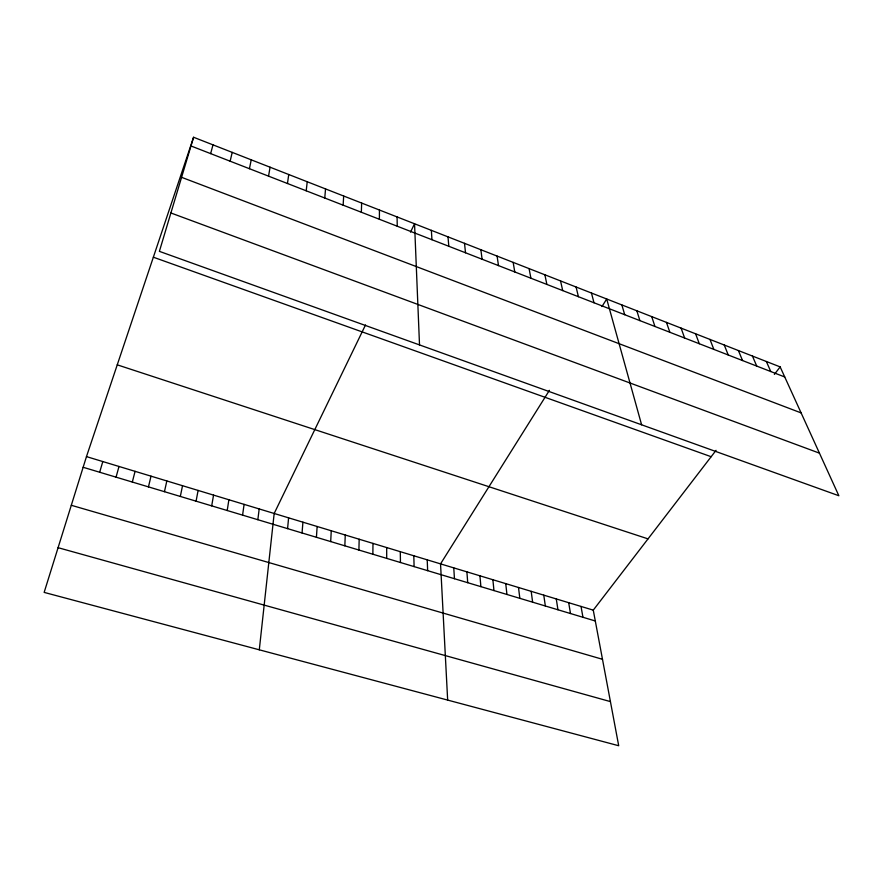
<?xml version="1.0" encoding="UTF-8"?>
<svg xmlns="http://www.w3.org/2000/svg" width="883" height="883" viewBox="0 0 883 883"><rect width="100%" height="100%" fill="white"/><g stroke="black" fill="none" stroke-linecap="round" stroke-linejoin="round"><path stroke-width="1.32" d="M379.381 219.26L379.447 210.022M372.858 554.226L372.979 543.409M358.906 550.043L359.171 539.226M361.346 212.251L361.644 203.057M344.845 545.815L345.264 535.01M330.695 541.566L331.257 530.771M343.134 205.165L343.675 196.015M316.423 537.294L317.14 526.489M302.052 532.979L302.924 522.184M324.756 198.013L325.54 188.918M287.582 528.63L288.598 517.846M259.293 649.811L274.171 513.476L365.529 324.933M306.202 190.794L307.229 181.743M257.847 519.712L259.194 508.939M242.582 515.131L244.094 504.359M287.461 183.509L288.741 174.514M227.207 510.517L228.885 499.756M211.699 505.86L213.554 495.109M268.542 176.147L270.077 167.207M196.081 501.18L198.101 490.429M249.436 168.708L251.236 159.823M180.331 496.445L182.527 485.716M164.448 491.688L166.832 480.959M230.143 161.203L232.207 152.373M148.454 486.886L151.015 476.169M132.318 482.041L135.077 471.334M210.651 153.62L212.991 144.856M116.059 477.162L118.995 466.467M99.669 472.25L102.803 461.555M193.587 137.262L159.382 251.357L838.85 495.738L780.153 366.898L193.587 137.262L86.468 456.61L44.15 592.394L618.707 745.738L593.266 610.142L716.058 450.33M410.507 232.119L414.546 223.763L419.513 344.911M549.414 390.33L440.54 563.873L447.659 700.087M601.963 306.567L606.709 298.995L641.61 424.8M774.369 374.425L780.153 366.898M58.09 547.681L610.429 701.61M71.302 505.286L602.493 659.292M83.145 467.284L595.297 620.981M86.468 456.61L593.266 610.142M117.251 364.834L648.023 538.873M153.355 257.207L711.146 456.71M170.894 212.969L819.446 453.145M181.578 177.317L801.113 412.902M190.982 145.971L784.744 376.975M766.345 361.489L770.793 371.544M752.426 356.037L756.731 366.07M738.398 350.551L742.548 360.551M724.248 345.01L728.254 354.988M709.987 339.425L713.839 349.381M695.594 333.796L699.303 343.73M681.091 328.112L684.634 338.023M666.466 322.383L669.844 332.273M651.72 316.611L654.932 326.467M636.842 310.794L639.899 320.617M621.842 304.922L624.722 314.712M591.455 293.024L593.994 302.759M576.069 286.997L578.42 296.699M560.539 280.915L562.714 290.595M544.888 274.79L546.875 284.425M529.094 268.609L530.893 278.211M581.025 606.433L582.946 617.272M513.155 262.372L514.767 271.942M568.685 602.692L570.495 613.53M556.268 598.939L557.957 609.767M497.085 256.07L498.498 265.606M543.773 595.142L545.341 605.981M531.18 591.334L532.626 602.173M480.871 249.723L482.085 259.227M518.498 587.493L519.833 598.332M505.738 583.63L506.941 594.458M464.513 243.322L465.518 252.781M492.88 579.734L493.961 590.561M479.933 575.804L480.893 586.643M448.001 236.865L448.807 246.28M466.897 571.853L467.725 582.692M453.763 567.879L454.458 578.707M431.357 230.342L431.953 239.712M427.217 559.844L427.648 570.672M413.807 555.771L414.105 566.599M397.085 216.92L397.24 226.214M400.297 551.687L400.452 562.504M386.688 547.559L386.699 558.376"/></g></svg>
